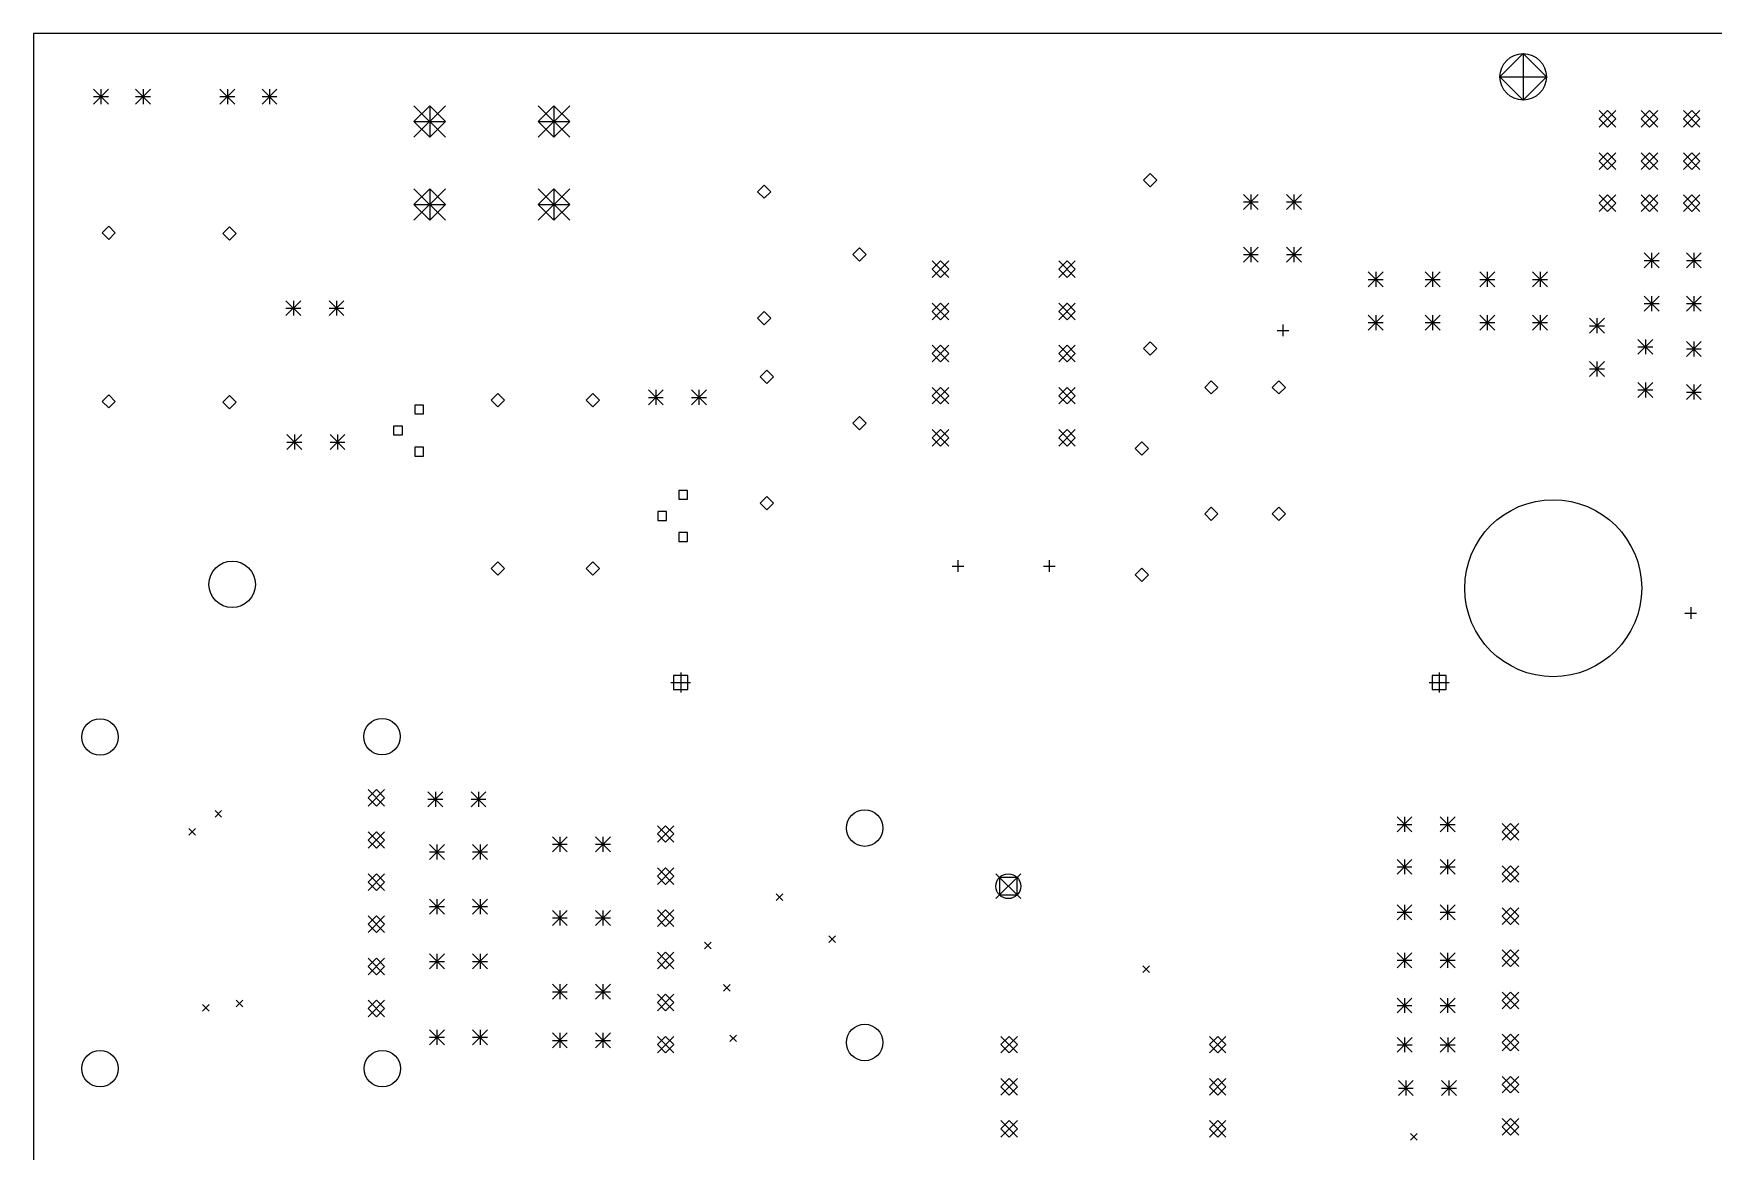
# Model space of a CAD drawing. Extents: x 10 to 419, y -288 to -23.
# Drawn here: x 12.6 to 113.8, y -90.4 to -23 of the extents above; entities that cross this region are included whole.
import ezdxf

# ---------------------------------------------------------------- set-up
doc = ezdxf.new("R2010")
doc.units = 0
doc.layers.add('BLACK', color=7, linetype='CONTINUOUS')

msp = doc.modelspace()

# ---------------------------------------------------------------- linework, layer by layer
at = {"layer": 'BLACK', "linetype": 'CONTINUOUS'}
for p, q in [((418.973, -23), (12.573, -23)), ((12.573, -23), (12.573, -216.5)), ((102.362, -24.2053), (100.962, -25.6053)), ((102.362, -24.2053), (102.362, -27.0053)), ((103.762, -25.6053), (102.362, -24.2053)), ((100.962, -25.6053), (103.762, -25.6053)), ((100.962, -25.6053), (102.362, -27.0053)), ((102.362, -27.0053), (103.762, -25.6053)), ((16.182, -26.3491), (17.082, -27.2491)), ((17.082, -26.3491), (16.182, -27.2491)), ((16.182, -26.7991), (17.082, -26.7991)), ((16.632, -26.3491), (16.632, -27.2491)), ((18.722, -26.3491), (19.622, -27.2491)), ((19.622, -26.3491), (18.722, -27.2491)), ((18.722, -26.7991), (19.622, -26.7991)), ((19.172, -26.3491), (19.172, -27.2491)), ((23.802, -26.3491), (24.702, -27.2491)), ((24.702, -26.3491), (23.802, -27.2491)), ((23.802, -26.7991), (24.702, -26.7991)), ((24.252, -26.3491), (24.252, -27.2491)), ((26.342, -26.3491), (27.242, -27.2491)), ((27.242, -26.3491), (26.342, -27.2491)), ((26.342, -26.7991), (27.242, -26.7991)), ((26.792, -26.3491), (26.792, -27.2491)), ((35.502, -27.35), (37.402, -29.25)), ((37.402, -27.35), (35.502, -29.25)), ((36.452, -27.35), (35.502, -28.3)), ((35.502, -28.3), (37.402, -28.3)), ((35.502, -28.3), (36.452, -29.25)), ((36.452, -27.35), (36.452, -29.25)), ((37.402, -28.3), (36.452, -27.35)), ((36.452, -29.25), (37.402, -28.3)), ((42.992, -27.35), (44.892, -29.25)), ((44.892, -27.35), (42.992, -29.25)), ((43.942, -27.35), (42.992, -28.3)), ((42.992, -28.3), (44.892, -28.3)), ((42.992, -28.3), (43.942, -29.25)), ((43.942, -27.35), (43.942, -29.25)), ((44.892, -28.3), (43.942, -27.35)), ((43.942, -29.25), (44.892, -28.3)), ((106.942, -27.6453), (107.942, -28.6453)), ((107.942, -27.6453), (106.942, -28.6453)), ((107.442, -27.6453), (106.942, -28.1453)), ((106.942, -28.1453), (107.442, -28.6453)), ((107.942, -28.1453), (107.442, -27.6453)), ((107.442, -28.6453), (107.942, -28.1453)), ((109.482, -27.6453), (110.482, -28.6453)), ((110.482, -27.6453), (109.482, -28.6453)), ((109.982, -27.6453), (109.482, -28.1453)), ((109.482, -28.1453), (109.982, -28.6453)), ((110.482, -28.1453), (109.982, -27.6453)), ((109.982, -28.6453), (110.482, -28.1453)), ((112.022, -27.6453), (113.022, -28.6453)), ((113.022, -27.6453), (112.022, -28.6453)), ((112.522, -27.6453), (112.022, -28.1453)), ((112.022, -28.1453), (112.522, -28.6453)), ((113.022, -28.1453), (112.522, -27.6453)), ((112.522, -28.6453), (113.022, -28.1453)), ((106.942, -30.1853), (107.942, -31.1853)), ((107.942, -30.1853), (106.942, -31.1853)), ((107.442, -30.1853), (106.942, -30.6853)), ((107.942, -30.6853), (107.442, -30.1853)), ((109.482, -30.1853), (110.482, -31.1853)), ((110.482, -30.1853), (109.482, -31.1853)), ((109.982, -30.1853), (109.482, -30.6853)), ((110.482, -30.6853), (109.982, -30.1853)), ((112.022, -30.1853), (113.022, -31.1853)), ((113.022, -30.1853), (112.022, -31.1853)), ((112.522, -30.1853), (112.022, -30.6853)), ((113.022, -30.6853), (112.522, -30.1853)), ((106.942, -30.6853), (107.442, -31.1853)), ((107.442, -31.1853), (107.942, -30.6853)), ((109.482, -30.6853), (109.982, -31.1853)), ((109.982, -31.1853), (110.482, -30.6853)), ((112.022, -30.6853), (112.522, -31.1853)), ((112.522, -31.1853), (113.022, -30.6853)), ((35.502, -32.35), (37.402, -34.25)), ((37.402, -32.35), (35.502, -34.25)), ((36.452, -32.35), (35.502, -33.3)), ((36.452, -32.35), (36.452, -34.25)), ((37.402, -33.3), (36.452, -32.35)), ((42.992, -32.35), (44.892, -34.25)), ((44.892, -32.35), (42.992, -34.25)), ((43.942, -32.35), (42.992, -33.3)), ((43.942, -32.35), (43.942, -34.25)), ((44.892, -33.3), (43.942, -32.35)), ((56.61, -32.13), (56.21, -32.53)), ((57.01, -32.53), (56.61, -32.13)), ((79.88, -31.43), (79.48, -31.83)), ((79.48, -31.83), (79.88, -32.23)), ((80.28, -31.83), (79.88, -31.43)), ((79.88, -32.23), (80.28, -31.83)), ((35.502, -33.3), (37.402, -33.3)), ((35.502, -33.3), (36.452, -34.25)), ((36.452, -34.25), (37.402, -33.3)), ((42.992, -33.3), (44.892, -33.3)), ((42.992, -33.3), (43.942, -34.25)), ((43.942, -34.25), (44.892, -33.3)), ((56.21, -32.53), (56.61, -32.93)), ((56.61, -32.93), (57.01, -32.53)), ((85.499, -32.6991), (86.399, -33.5991)), ((86.399, -32.6991), (85.499, -33.5991)), ((85.499, -33.1491), (86.399, -33.1491)), ((85.949, -32.6991), (85.949, -33.5991)), ((88.099, -32.6991), (88.999, -33.5991)), ((88.999, -32.6991), (88.099, -33.5991)), ((88.099, -33.1491), (88.999, -33.1491)), ((88.549, -32.6991), (88.549, -33.5991)), ((106.942, -32.7253), (107.942, -33.7253)), ((107.942, -32.7253), (106.942, -33.7253)), ((107.442, -32.7253), (106.942, -33.2253)), ((106.942, -33.2253), (107.442, -33.7253)), ((107.942, -33.2253), (107.442, -32.7253)), ((107.442, -33.7253), (107.942, -33.2253)), ((109.482, -32.7253), (110.482, -33.7253)), ((110.482, -32.7253), (109.482, -33.7253)), ((109.982, -32.7253), (109.482, -33.2253)), ((109.482, -33.2253), (109.982, -33.7253)), ((110.482, -33.2253), (109.982, -32.7253)), ((109.982, -33.7253), (110.482, -33.2253)), ((112.022, -32.7253), (113.022, -33.7253)), ((113.022, -32.7253), (112.022, -33.7253)), ((112.522, -32.7253), (112.022, -33.2253)), ((112.022, -33.2253), (112.522, -33.7253)), ((113.022, -33.2253), (112.522, -32.7253)), ((112.522, -33.7253), (113.022, -33.2253)), ((17.1, -34.61), (16.7, -35.01)), ((16.7, -35.01), (17.1, -35.41)), ((17.5, -35.01), (17.1, -34.61)), ((17.1, -35.41), (17.5, -35.01)), ((24.384, -34.6541), (23.984, -35.0541)), ((23.984, -35.0541), (24.384, -35.4541)), ((24.784, -35.0541), (24.384, -34.6541)), ((24.384, -35.4541), (24.784, -35.0541)), ((62.357, -35.9241), (61.957, -36.3241)), ((61.957, -36.3241), (62.357, -36.7241)), ((62.757, -36.3241), (62.357, -35.9241)), ((62.357, -36.7241), (62.757, -36.3241)), ((85.499, -35.8741), (86.399, -36.7741)), ((86.399, -35.8741), (85.499, -36.7741)), ((85.499, -36.3241), (86.399, -36.3241)), ((85.949, -35.8741), (85.949, -36.7741)), ((88.099, -35.8741), (88.999, -36.7741)), ((88.999, -35.8741), (88.099, -36.7741)), ((88.099, -36.3241), (88.999, -36.3241)), ((88.549, -35.8741), (88.549, -36.7741)), ((109.659, -36.2251), (110.559, -37.1251)), ((110.559, -36.2251), (109.659, -37.1251)), ((110.109, -36.2251), (110.109, -37.1251)), ((112.199, -36.2251), (113.099, -37.1251)), ((113.099, -36.2251), (112.199, -37.1251)), ((112.649, -36.2251), (112.649, -37.1251)), ((66.7475, -36.7081), (67.7475, -37.7081)), ((67.7475, -36.7081), (66.7475, -37.7081)), ((67.2475, -36.7081), (66.7475, -37.2081)), ((66.7475, -37.2081), (67.2475, -37.7081)), ((67.7475, -37.2081), (67.2475, -36.7081)), ((67.2475, -37.7081), (67.7475, -37.2081)), ((74.3675, -36.7081), (75.3675, -37.7081)), ((75.3675, -36.7081), (74.3675, -37.7081)), ((74.8675, -36.7081), (74.3675, -37.2081)), ((74.3675, -37.2081), (74.8675, -37.7081)), ((75.3675, -37.2081), (74.8675, -36.7081)), ((74.8675, -37.7081), (75.3675, -37.2081)), ((93.022, -37.3681), (93.922, -38.2681)), ((93.922, -37.3681), (93.022, -38.2681)), ((93.472, -37.3681), (93.472, -38.2681)), ((96.451, -37.3681), (97.351, -38.2681)), ((97.351, -37.3681), (96.451, -38.2681)), ((96.901, -37.3681), (96.901, -38.2681)), ((99.753, -37.3681), (100.653, -38.2681)), ((100.653, -37.3681), (99.753, -38.2681)), ((100.203, -37.3681), (100.203, -38.2681)), ((102.928, -37.3681), (103.828, -38.2681)), ((103.828, -37.3681), (102.928, -38.2681)), ((103.378, -37.3681), (103.378, -38.2681)), ((109.659, -36.6751), (110.559, -36.6751)), ((112.199, -36.6751), (113.099, -36.6751)), ((93.022, -37.8181), (93.922, -37.8181)), ((96.451, -37.8181), (97.351, -37.8181)), ((99.753, -37.8181), (100.653, -37.8181)), ((102.928, -37.8181), (103.828, -37.8181)), ((27.78, -39.1), (28.68, -40)), ((28.68, -39.1), (27.78, -40)), ((28.23, -39.1), (28.23, -40)), ((30.38, -39.1), (31.28, -40)), ((31.28, -39.1), (30.38, -40)), ((30.83, -39.1), (30.83, -40)), ((66.7475, -39.2481), (67.7475, -40.2481)), ((67.7475, -39.2481), (66.7475, -40.2481)), ((67.2475, -39.2481), (66.7475, -39.7481)), ((67.7475, -39.7481), (67.2475, -39.2481)), ((74.3675, -39.2481), (75.3675, -40.2481)), ((75.3675, -39.2481), (74.3675, -40.2481)), ((74.8675, -39.2481), (74.3675, -39.7481)), ((75.3675, -39.7481), (74.8675, -39.2481)), ((109.659, -38.8251), (110.559, -39.7251)), ((110.559, -38.8251), (109.659, -39.7251)), ((109.659, -39.2751), (110.559, -39.2751)), ((110.109, -38.8251), (110.109, -39.7251)), ((112.199, -38.8251), (113.099, -39.7251)), ((113.099, -38.8251), (112.199, -39.7251)), ((112.199, -39.2751), (113.099, -39.2751)), ((112.649, -38.8251), (112.649, -39.7251)), ((27.78, -39.55), (28.68, -39.55)), ((30.38, -39.55), (31.28, -39.55)), ((56.61, -39.75), (56.21, -40.15)), ((56.21, -40.15), (56.61, -40.55)), ((57.01, -40.15), (56.61, -39.75)), ((56.61, -40.55), (57.01, -40.15)), ((66.7475, -39.7481), (67.2475, -40.2481)), ((67.2475, -40.2481), (67.7475, -39.7481)), ((74.3675, -39.7481), (74.8675, -40.2481)), ((74.8675, -40.2481), (75.3675, -39.7481)), ((93.022, -39.9681), (93.922, -40.8681)), ((93.922, -39.9681), (93.022, -40.8681)), ((93.022, -40.4181), (93.922, -40.4181)), ((93.472, -39.9681), (93.472, -40.8681)), ((96.451, -39.9681), (97.351, -40.8681)), ((97.351, -39.9681), (96.451, -40.8681)), ((96.451, -40.4181), (97.351, -40.4181)), ((96.901, -39.9681), (96.901, -40.8681)), ((99.753, -39.9681), (100.653, -40.8681)), ((100.653, -39.9681), (99.753, -40.8681)), ((99.753, -40.4181), (100.653, -40.4181)), ((100.203, -39.9681), (100.203, -40.8681)), ((102.928, -39.9681), (103.828, -40.8681)), ((103.828, -39.9681), (102.928, -40.8681)), ((102.928, -40.4181), (103.828, -40.4181)), ((103.378, -39.9681), (103.378, -40.8681)), ((106.357, -40.1621), (107.257, -41.0621)), ((107.257, -40.1621), (106.357, -41.0621)), ((106.807, -40.1621), (106.807, -41.0621)), ((87.534, -40.894), (88.234, -40.894)), ((87.884, -40.544), (87.884, -41.244)), ((106.357, -40.6121), (107.257, -40.6121)), ((109.278, -41.4321), (110.178, -42.3321)), ((110.178, -41.4321), (109.278, -42.3321)), ((109.728, -41.4321), (109.728, -42.3321)), ((66.7475, -41.7881), (67.7475, -42.7881)), ((67.7475, -41.7881), (66.7475, -42.7881)), ((67.2475, -41.7881), (66.7475, -42.2881)), ((66.7475, -42.2881), (67.2475, -42.7881)), ((67.7475, -42.2881), (67.2475, -41.7881)), ((67.2475, -42.7881), (67.7475, -42.2881)), ((74.3675, -41.7881), (75.3675, -42.7881)), ((75.3675, -41.7881), (74.3675, -42.7881)), ((74.8675, -41.7881), (74.3675, -42.2881)), ((74.3675, -42.2881), (74.8675, -42.7881)), ((75.3675, -42.2881), (74.8675, -41.7881)), ((74.8675, -42.7881), (75.3675, -42.2881)), ((79.88, -41.59), (79.48, -41.99)), ((79.48, -41.99), (79.88, -42.39)), ((80.28, -41.99), (79.88, -41.59)), ((79.88, -42.39), (80.28, -41.99)), ((109.278, -41.8821), (110.178, -41.8821)), ((112.199, -41.5591), (113.099, -42.4591)), ((113.099, -41.5591), (112.199, -42.4591)), ((112.199, -42.0091), (113.099, -42.0091)), ((112.649, -41.5591), (112.649, -42.4591)), ((56.769, -43.2901), (56.369, -43.6901)), ((57.169, -43.6901), (56.769, -43.2901)), ((106.357, -42.7621), (107.257, -43.6621)), ((107.257, -42.7621), (106.357, -43.6621)), ((106.357, -43.2121), (107.257, -43.2121)), ((106.807, -42.7621), (106.807, -43.6621)), ((49.63, -44.48), (50.53, -45.38)), ((50.53, -44.48), (49.63, -45.38)), ((50.08, -44.48), (50.08, -45.38)), ((52.23, -44.48), (53.13, -45.38)), ((53.13, -44.48), (52.23, -45.38)), ((52.68, -44.48), (52.68, -45.38)), ((56.369, -43.6901), (56.769, -44.0901)), ((56.769, -44.0901), (57.169, -43.6901)), ((66.7475, -44.3281), (67.7475, -45.3281)), ((67.7475, -44.3281), (66.7475, -45.3281)), ((67.2475, -44.3281), (66.7475, -44.8281)), ((67.7475, -44.8281), (67.2475, -44.3281)), ((74.3675, -44.3281), (75.3675, -45.3281)), ((75.3675, -44.3281), (74.3675, -45.3281)), ((74.8675, -44.3281), (74.3675, -44.8281)), ((75.3675, -44.8281), (74.8675, -44.3281)), ((83.566, -43.9251), (83.166, -44.3251)), ((83.166, -44.3251), (83.566, -44.7251)), ((83.966, -44.3251), (83.566, -43.9251)), ((83.566, -44.7251), (83.966, -44.3251)), ((87.63, -43.9251), (87.23, -44.3251)), ((87.23, -44.3251), (87.63, -44.7251)), ((88.03, -44.3251), (87.63, -43.9251)), ((87.63, -44.7251), (88.03, -44.3251)), ((109.278, -44.0321), (110.178, -44.9321)), ((110.178, -44.0321), (109.278, -44.9321)), ((109.278, -44.4821), (110.178, -44.4821)), ((109.728, -44.0321), (109.728, -44.9321)), ((112.199, -44.1591), (113.099, -45.0591)), ((113.099, -44.1591), (112.199, -45.0591)), ((112.649, -44.1591), (112.649, -45.0591)), ((17.1, -44.77), (16.7, -45.17)), ((16.7, -45.17), (17.1, -45.57)), ((17.5, -45.17), (17.1, -44.77)), ((17.1, -45.57), (17.5, -45.17)), ((24.384, -44.8141), (23.984, -45.2141)), ((23.984, -45.2141), (24.384, -45.6141)), ((24.784, -45.2141), (24.384, -44.8141)), ((24.384, -45.6141), (24.784, -45.2141)), ((36.0752, -45.3948), (35.5448, -45.3948)), ((35.5448, -45.3948), (35.5448, -45.9252)), ((36.0752, -45.9252), (36.0752, -45.3948)), ((40.55, -44.69), (40.15, -45.09)), ((40.15, -45.09), (40.55, -45.49)), ((40.95, -45.09), (40.55, -44.69)), ((40.55, -45.49), (40.95, -45.09)), ((46.29, -44.69), (45.89, -45.09)), ((45.89, -45.09), (46.29, -45.49)), ((46.69, -45.09), (46.29, -44.69)), ((46.29, -45.49), (46.69, -45.09)), ((49.63, -44.93), (50.53, -44.93)), ((52.23, -44.93), (53.13, -44.93)), ((66.7475, -44.8281), (67.2475, -45.3281)), ((67.2475, -45.3281), (67.7475, -44.8281)), ((74.3675, -44.8281), (74.8675, -45.3281)), ((74.8675, -45.3281), (75.3675, -44.8281)), ((112.199, -44.6091), (113.099, -44.6091)), ((35.5448, -45.9252), (36.0752, -45.9252)), ((62.357, -46.0841), (61.957, -46.4841)), ((61.957, -46.4841), (62.357, -46.8841)), ((62.757, -46.4841), (62.357, -46.0841)), ((62.357, -46.8841), (62.757, -46.4841)), ((27.841, -47.1771), (28.741, -48.0771)), ((28.741, -47.1771), (27.841, -48.0771)), ((28.291, -47.1771), (28.291, -48.0771)), ((30.441, -47.1771), (31.341, -48.0771)), ((31.341, -47.1771), (30.441, -48.0771)), ((30.891, -47.1771), (30.891, -48.0771)), ((34.8052, -46.6648), (34.2748, -46.6648)), ((34.2748, -46.6648), (34.2748, -47.1952)), ((34.2748, -47.1952), (34.8052, -47.1952)), ((34.8052, -47.1952), (34.8052, -46.6648)), ((66.7475, -46.8681), (67.7475, -47.8681)), ((67.7475, -46.8681), (66.7475, -47.8681)), ((67.2475, -46.8681), (66.7475, -47.3681)), ((66.7475, -47.3681), (67.2475, -47.8681)), ((67.7475, -47.3681), (67.2475, -46.8681)), ((67.2475, -47.8681), (67.7475, -47.3681)), ((74.3675, -46.8681), (75.3675, -47.8681)), ((75.3675, -46.8681), (74.3675, -47.8681)), ((74.8675, -46.8681), (74.3675, -47.3681)), ((74.3675, -47.3681), (74.8675, -47.8681)), ((75.3675, -47.3681), (74.8675, -46.8681)), ((74.8675, -47.8681), (75.3675, -47.3681)), ((27.841, -47.6271), (28.741, -47.6271)), ((30.441, -47.6271), (31.341, -47.6271)), ((36.0752, -47.9348), (35.5448, -47.9348)), ((35.5448, -47.9348), (35.5448, -48.4652)), ((35.5448, -48.4652), (36.0752, -48.4652)), ((36.0752, -48.4652), (36.0752, -47.9348)), ((79.375, -47.606), (78.975, -48.006)), ((78.975, -48.006), (79.375, -48.406)), ((79.775, -48.006), (79.375, -47.606)), ((79.375, -48.406), (79.775, -48.006)), ((51.9952, -50.5448), (51.4648, -50.5448)), ((51.4648, -50.5448), (51.4648, -51.0752)), ((51.9952, -51.0752), (51.9952, -50.5448)), ((51.4648, -51.0752), (51.9952, -51.0752)), ((56.769, -50.9101), (56.369, -51.3101)), ((56.369, -51.3101), (56.769, -51.7101)), ((57.169, -51.3101), (56.769, -50.9101)), ((56.769, -51.7101), (57.169, -51.3101)), ((83.566, -51.5451), (83.166, -51.9451)), ((83.966, -51.9451), (83.566, -51.5451)), ((87.63, -51.5451), (87.23, -51.9451)), ((88.03, -51.9451), (87.63, -51.5451)), ((50.7252, -51.8148), (50.1948, -51.8148)), ((50.1948, -51.8148), (50.1948, -52.3452)), ((50.1948, -52.3452), (50.7252, -52.3452)), ((50.7252, -52.3452), (50.7252, -51.8148)), ((83.166, -51.9451), (83.566, -52.3451)), ((83.566, -52.3451), (83.966, -51.9451)), ((87.23, -51.9451), (87.63, -52.3451)), ((87.63, -52.3451), (88.03, -51.9451)), ((51.9952, -53.0848), (51.4648, -53.0848)), ((51.4648, -53.0848), (51.4648, -53.6152)), ((51.4648, -53.6152), (51.9952, -53.6152)), ((51.9952, -53.6152), (51.9952, -53.0848)), ((40.55, -54.85), (40.15, -55.25)), ((40.15, -55.25), (40.55, -55.65)), ((40.95, -55.25), (40.55, -54.85)), ((40.55, -55.65), (40.95, -55.25)), ((46.29, -54.85), (45.89, -55.25)), ((45.89, -55.25), (46.29, -55.65)), ((46.69, -55.25), (46.29, -54.85)), ((46.29, -55.65), (46.69, -55.25)), ((67.94, -55.1), (68.64, -55.1)), ((68.29, -54.75), (68.29, -55.45)), ((73.45, -55.1), (74.15, -55.1)), ((73.8, -54.75), (73.8, -55.45)), ((79.375, -55.226), (78.975, -55.626)), ((78.975, -55.626), (79.375, -56.026)), ((79.775, -55.626), (79.375, -55.226)), ((79.375, -56.026), (79.775, -55.626)), ((112.46, -57.58), (112.46, -58.28)), ((112.11, -57.93), (112.81, -57.93)), ((52.0043, -61.6957), (51.1557, -61.6957)), ((51.1557, -61.6957), (51.1557, -62.5443)), ((51.58, -61.52), (51.58, -62.72)), ((52.0043, -62.5443), (52.0043, -61.6957)), ((97.7243, -61.6957), (96.8757, -61.6957)), ((96.8757, -61.6957), (96.8757, -62.5443)), ((97.3, -61.52), (97.3, -62.72)), ((97.7243, -62.5443), (97.7243, -61.6957)), ((50.98, -62.12), (52.18, -62.12)), ((51.1557, -62.5443), (52.0043, -62.5443)), ((96.7, -62.12), (97.9, -62.12)), ((96.8757, -62.5443), (97.7243, -62.5443)), ((32.7344, -68.5723), (33.7344, -69.5723)), ((33.7344, -68.5723), (32.7344, -69.5723)), ((33.2344, -68.5723), (32.7344, -69.0723)), ((33.7344, -69.0723), (33.2344, -68.5723)), ((36.3404, -68.7035), (37.2404, -69.6035)), ((37.2404, -68.7035), (36.3404, -69.6035)), ((36.7904, -68.7035), (36.7904, -69.6035)), ((38.9404, -68.7035), (39.8404, -69.6035)), ((39.8404, -68.7035), (38.9404, -69.6035)), ((39.3904, -68.7035), (39.3904, -69.6035)), ((23.5094, -69.8425), (23.9094, -70.2425)), ((23.9094, -69.8425), (23.5094, -70.2425)), ((32.7344, -69.0723), (33.2344, -69.5723)), ((33.2344, -69.5723), (33.7344, -69.0723)), ((36.3404, -69.1535), (37.2404, -69.1535)), ((38.9404, -69.1535), (39.8404, -69.1535)), ((50.173, -70.7491), (51.173, -71.7491)), ((51.173, -70.7491), (50.173, -71.7491)), ((50.673, -70.7491), (50.173, -71.2491)), ((51.173, -71.2491), (50.673, -70.7491)), ((94.76, -70.22), (95.66, -71.12)), ((95.66, -70.22), (94.76, -71.12)), ((94.76, -70.67), (95.66, -70.67)), ((95.21, -70.22), (95.21, -71.12)), ((97.36, -70.22), (98.26, -71.12)), ((98.26, -70.22), (97.36, -71.12)), ((97.36, -70.67), (98.26, -70.67)), ((97.81, -70.22), (97.81, -71.12)), ((101.1, -70.62), (102.1, -71.62)), ((102.1, -70.62), (101.1, -71.62)), ((101.6, -70.62), (101.1, -71.12)), ((102.1, -71.12), (101.6, -70.62)), ((21.9288, -70.9151), (22.3288, -71.3151)), ((22.3288, -70.9151), (21.9288, -71.3151)), ((32.7344, -71.1123), (33.7344, -72.1123)), ((33.7344, -71.1123), (32.7344, -72.1123)), ((33.2344, -71.1123), (32.7344, -71.6123)), ((32.7344, -71.6123), (33.2344, -72.1123)), ((33.7344, -71.6123), (33.2344, -71.1123)), ((33.2344, -72.1123), (33.7344, -71.6123)), ((36.4374, -71.8785), (37.3374, -72.7785)), ((37.3374, -71.8785), (36.4374, -72.7785)), ((36.8874, -71.8785), (36.8874, -72.7785)), ((39.0374, -71.8785), (39.9374, -72.7785)), ((39.9374, -71.8785), (39.0374, -72.7785)), ((39.4874, -71.8785), (39.4874, -72.7785)), ((43.843, -71.4181), (44.743, -72.3181)), ((44.743, -71.4181), (43.843, -72.3181)), ((43.843, -71.8681), (44.743, -71.8681)), ((44.293, -71.4181), (44.293, -72.3181)), ((46.443, -71.4181), (47.343, -72.3181)), ((47.343, -71.4181), (46.443, -72.3181)), ((46.443, -71.8681), (47.343, -71.8681)), ((46.893, -71.4181), (46.893, -72.3181)), ((50.173, -71.2491), (50.673, -71.7491)), ((50.673, -71.7491), (51.173, -71.2491)), ((101.1, -71.12), (101.6, -71.62)), ((101.6, -71.62), (102.1, -71.12)), ((36.4374, -72.3285), (37.3374, -72.3285)), ((39.0374, -72.3285), (39.9374, -72.3285)), ((94.76, -72.78), (95.66, -73.68)), ((95.66, -72.78), (94.76, -73.68)), ((95.21, -72.78), (95.21, -73.68)), ((97.36, -72.78), (98.26, -73.68)), ((98.26, -72.78), (97.36, -73.68)), ((97.81, -72.78), (97.81, -73.68)), ((32.7344, -73.6523), (33.7344, -74.6523)), ((33.7344, -73.6523), (32.7344, -74.6523)), ((33.2344, -73.6523), (32.7344, -74.1523)), ((33.7344, -74.1523), (33.2344, -73.6523)), ((50.173, -73.2891), (51.173, -74.2891)), ((51.173, -73.2891), (50.173, -74.2891)), ((50.673, -73.2891), (50.173, -73.7891)), ((50.173, -73.7891), (50.673, -74.2891)), ((51.173, -73.7891), (50.673, -73.2891)), ((50.673, -74.2891), (51.173, -73.7891)), ((70.5732, -73.6466), (72.0732, -75.1466)), ((72.0732, -73.6466), (70.5732, -75.1466)), ((71.8535, -73.8663), (70.7929, -73.8663)), ((70.7929, -73.8663), (70.7929, -74.9269)), ((71.8535, -74.9269), (71.8535, -73.8663)), ((94.76, -73.23), (95.66, -73.23)), ((97.36, -73.23), (98.26, -73.23)), ((101.1, -73.16), (102.1, -74.16)), ((102.1, -73.16), (101.1, -74.16)), ((101.6, -73.16), (101.1, -73.66)), ((101.1, -73.66), (101.6, -74.16)), ((102.1, -73.66), (101.6, -73.16)), ((101.6, -74.16), (102.1, -73.66)), ((32.7344, -74.1523), (33.2344, -74.6523)), ((33.2344, -74.6523), (33.7344, -74.1523)), ((57.331, -74.8591), (57.731, -75.2591)), ((57.731, -74.8591), (57.331, -75.2591)), ((70.7929, -74.9269), (71.8535, -74.9269)), ((36.4374, -75.1805), (37.3374, -76.0805)), ((37.3374, -75.1805), (36.4374, -76.0805)), ((36.4374, -75.6305), (37.3374, -75.6305)), ((36.8874, -75.1805), (36.8874, -76.0805)), ((39.0374, -75.1805), (39.9374, -76.0805)), ((39.9374, -75.1805), (39.0374, -76.0805)), ((39.0374, -75.6305), (39.9374, -75.6305)), ((39.4874, -75.1805), (39.4874, -76.0805)), ((43.843, -75.8631), (44.743, -76.7631)), ((44.743, -75.8631), (43.843, -76.7631)), ((44.293, -75.8631), (44.293, -76.7631)), ((46.443, -75.8631), (47.343, -76.7631)), ((47.343, -75.8631), (46.443, -76.7631)), ((46.893, -75.8631), (46.893, -76.7631)), ((50.173, -75.8291), (51.173, -76.8291)), ((51.173, -75.8291), (50.173, -76.8291)), ((50.673, -75.8291), (50.173, -76.3291)), ((51.173, -76.3291), (50.673, -75.8291)), ((94.76, -75.52), (95.66, -76.42)), ((95.66, -75.52), (94.76, -76.42)), ((95.21, -75.52), (95.21, -76.42)), ((97.36, -75.52), (98.26, -76.42)), ((98.26, -75.52), (97.36, -76.42)), ((97.81, -75.52), (97.81, -76.42)), ((101.1, -75.7), (102.1, -76.7)), ((102.1, -75.7), (101.1, -76.7)), ((101.6, -75.7), (101.1, -76.2)), ((102.1, -76.2), (101.6, -75.7)), ((32.7344, -76.1923), (33.7344, -77.1923)), ((33.7344, -76.1923), (32.7344, -77.1923)), ((33.2344, -76.1923), (32.7344, -76.6923)), ((32.7344, -76.6923), (33.2344, -77.1923)), ((33.7344, -76.6923), (33.2344, -76.1923)), ((33.2344, -77.1923), (33.7344, -76.6923)), ((43.843, -76.3131), (44.743, -76.3131)), ((46.443, -76.3131), (47.343, -76.3131)), ((50.173, -76.3291), (50.673, -76.8291)), ((50.673, -76.8291), (51.173, -76.3291)), ((94.76, -75.97), (95.66, -75.97)), ((97.36, -75.97), (98.26, -75.97)), ((101.1, -76.2), (101.6, -76.7)), ((101.6, -76.7), (102.1, -76.2)), ((53.013, -77.7801), (53.413, -78.1801)), ((53.413, -77.7801), (53.013, -78.1801)), ((60.506, -77.3991), (60.906, -77.7991)), ((60.906, -77.3991), (60.506, -77.7991)), ((32.7344, -78.7323), (33.7344, -79.7323)), ((33.7344, -78.7323), (32.7344, -79.7323)), ((33.2344, -78.7323), (32.7344, -79.2323)), ((33.7344, -79.2323), (33.2344, -78.7323)), ((36.4374, -78.4825), (37.3374, -79.3825)), ((37.3374, -78.4825), (36.4374, -79.3825)), ((36.4374, -78.9325), (37.3374, -78.9325)), ((36.8874, -78.4825), (36.8874, -79.3825)), ((39.0374, -78.4825), (39.9374, -79.3825)), ((39.9374, -78.4825), (39.0374, -79.3825)), ((39.0374, -78.9325), (39.9374, -78.9325)), ((39.4874, -78.4825), (39.4874, -79.3825)), ((50.173, -78.3691), (51.173, -79.3691)), ((51.173, -78.3691), (50.173, -79.3691)), ((50.673, -78.3691), (50.173, -78.8691)), ((50.173, -78.8691), (50.673, -79.3691)), ((51.173, -78.8691), (50.673, -78.3691)), ((50.673, -79.3691), (51.173, -78.8691)), ((94.76, -78.41), (95.66, -79.31)), ((95.66, -78.41), (94.76, -79.31)), ((94.76, -78.86), (95.66, -78.86)), ((95.21, -78.41), (95.21, -79.31)), ((97.36, -78.41), (98.26, -79.31)), ((98.26, -78.41), (97.36, -79.31)), ((97.36, -78.86), (98.26, -78.86)), ((97.81, -78.41), (97.81, -79.31)), ((101.1, -78.24), (102.1, -79.24)), ((102.1, -78.24), (101.1, -79.24)), ((101.6, -78.24), (101.1, -78.74)), ((101.1, -78.74), (101.6, -79.24)), ((102.1, -78.74), (101.6, -78.24)), ((101.6, -79.24), (102.1, -78.74)), ((32.7344, -79.2323), (33.2344, -79.7323)), ((33.2344, -79.7323), (33.7344, -79.2323)), ((79.43, -79.19), (79.83, -79.59)), ((79.83, -79.19), (79.43, -79.59)), ((43.843, -80.3081), (44.743, -81.2081)), ((44.743, -80.3081), (43.843, -81.2081)), ((43.843, -80.7581), (44.743, -80.7581)), ((44.293, -80.3081), (44.293, -81.2081)), ((46.443, -80.3081), (47.343, -81.2081)), ((47.343, -80.3081), (46.443, -81.2081)), ((46.443, -80.7581), (47.343, -80.7581)), ((46.893, -80.3081), (46.893, -81.2081)), ((50.173, -80.9091), (51.173, -81.9091)), ((51.173, -80.9091), (50.173, -81.9091)), ((50.673, -80.9091), (50.173, -81.4091)), ((51.173, -81.4091), (50.673, -80.9091)), ((54.156, -80.3201), (54.556, -80.7201)), ((54.556, -80.3201), (54.156, -80.7201)), ((101.1, -80.78), (102.1, -81.78)), ((102.1, -80.78), (101.1, -81.78)), ((101.6, -80.78), (101.1, -81.28)), ((102.1, -81.28), (101.6, -80.78)), ((22.7474, -81.5265), (23.1474, -81.9265)), ((23.1474, -81.5265), (22.7474, -81.9265)), ((24.7794, -81.2725), (25.1794, -81.6725)), ((25.1794, -81.2725), (24.7794, -81.6725)), ((32.7344, -81.2723), (33.7344, -82.2723)), ((33.7344, -81.2723), (32.7344, -82.2723)), ((33.2344, -81.2723), (32.7344, -81.7723)), ((32.7344, -81.7723), (33.2344, -82.2723)), ((33.7344, -81.7723), (33.2344, -81.2723)), ((33.2344, -82.2723), (33.7344, -81.7723)), ((50.173, -81.4091), (50.673, -81.9091)), ((50.673, -81.9091), (51.173, -81.4091)), ((94.76, -81.14), (95.66, -82.04)), ((95.66, -81.14), (94.76, -82.04)), ((94.76, -81.59), (95.66, -81.59)), ((95.21, -81.14), (95.21, -82.04)), ((97.36, -81.14), (98.26, -82.04)), ((98.26, -81.14), (97.36, -82.04)), ((97.36, -81.59), (98.26, -81.59)), ((97.81, -81.14), (97.81, -82.04)), ((101.1, -81.28), (101.6, -81.78)), ((101.6, -81.78), (102.1, -81.28)), ((36.4374, -83.0545), (37.3374, -83.9545)), ((37.3374, -83.0545), (36.4374, -83.9545)), ((36.4374, -83.5045), (37.3374, -83.5045)), ((36.8874, -83.0545), (36.8874, -83.9545)), ((39.0374, -83.0545), (39.9374, -83.9545)), ((39.9374, -83.0545), (39.0374, -83.9545)), ((39.0374, -83.5045), (39.9374, -83.5045)), ((39.4874, -83.0545), (39.4874, -83.9545)), ((43.843, -83.2451), (44.743, -84.1451)), ((44.743, -83.2451), (43.843, -84.1451)), ((43.843, -83.6951), (44.743, -83.6951)), ((44.293, -83.2451), (44.293, -84.1451)), ((46.443, -83.2451), (47.343, -84.1451)), ((47.343, -83.2451), (46.443, -84.1451)), ((46.443, -83.6951), (47.343, -83.6951)), ((46.893, -83.2451), (46.893, -84.1451)), ((50.173, -83.4491), (51.173, -84.4491)), ((51.173, -83.4491), (50.173, -84.4491)), ((50.673, -83.4491), (50.173, -83.9491)), ((50.173, -83.9491), (50.673, -84.4491)), ((51.173, -83.9491), (50.673, -83.4491)), ((50.673, -84.4491), (51.173, -83.9491)), ((54.537, -83.3681), (54.937, -83.7681)), ((54.937, -83.3681), (54.537, -83.7681)), ((70.874, -83.4491), (71.874, -84.4491)), ((71.874, -83.4491), (70.874, -84.4491)), ((71.374, -83.4491), (70.874, -83.9491)), ((70.874, -83.9491), (71.374, -84.4491)), ((71.874, -83.9491), (71.374, -83.4491)), ((71.374, -84.4491), (71.874, -83.9491)), ((83.449, -83.4491), (84.449, -84.4491)), ((84.449, -83.4491), (83.449, -84.4491)), ((83.949, -83.4491), (83.449, -83.9491)), ((83.449, -83.9491), (83.949, -84.4491)), ((84.449, -83.9491), (83.949, -83.4491)), ((83.949, -84.4491), (84.449, -83.9491)), ((94.77, -83.51), (95.67, -84.41)), ((95.67, -83.51), (94.77, -84.41)), ((94.77, -83.96), (95.67, -83.96)), ((95.22, -83.51), (95.22, -84.41)), ((97.37, -83.51), (98.27, -84.41)), ((98.27, -83.51), (97.37, -84.41)), ((97.37, -83.96), (98.27, -83.96)), ((97.82, -83.51), (97.82, -84.41)), ((101.1, -83.32), (102.1, -84.32)), ((102.1, -83.32), (101.1, -84.32)), ((101.6, -83.32), (101.1, -83.82)), ((101.1, -83.82), (101.6, -84.32)), ((102.1, -83.82), (101.6, -83.32)), ((101.6, -84.32), (102.1, -83.82)), ((70.874, -85.9891), (71.874, -86.9891)), ((71.874, -85.9891), (70.874, -86.9891)), ((71.374, -85.9891), (70.874, -86.4891)), ((71.874, -86.4891), (71.374, -85.9891)), ((83.449, -85.9891), (84.449, -86.9891)), ((84.449, -85.9891), (83.449, -86.9891)), ((83.949, -85.9891), (83.449, -86.4891)), ((84.449, -86.4891), (83.949, -85.9891)), ((101.1, -85.86), (102.1, -86.86)), ((102.1, -85.86), (101.1, -86.86)), ((101.6, -85.86), (101.1, -86.36)), ((102.1, -86.36), (101.6, -85.86)), ((70.874, -86.4891), (71.374, -86.9891)), ((71.374, -86.9891), (71.874, -86.4891)), ((83.449, -86.4891), (83.949, -86.9891)), ((83.949, -86.9891), (84.449, -86.4891)), ((94.84, -86.12), (95.74, -87.02)), ((95.74, -86.12), (94.84, -87.02)), ((94.84, -86.57), (95.74, -86.57)), ((95.29, -86.12), (95.29, -87.02)), ((97.44, -86.12), (98.34, -87.02)), ((98.34, -86.12), (97.44, -87.02)), ((97.44, -86.57), (98.34, -86.57)), ((97.89, -86.12), (97.89, -87.02)), ((101.1, -86.36), (101.6, -86.86)), ((101.6, -86.86), (102.1, -86.36)), ((70.874, -88.5291), (71.874, -89.5291)), ((71.874, -88.5291), (70.874, -89.5291)), ((71.374, -88.5291), (70.874, -89.0291)), ((70.874, -89.0291), (71.374, -89.5291)), ((71.874, -89.0291), (71.374, -88.5291)), ((71.374, -89.5291), (71.874, -89.0291)), ((83.449, -88.5291), (84.449, -89.5291)), ((84.449, -88.5291), (83.449, -89.5291)), ((83.949, -88.5291), (83.449, -89.0291)), ((83.449, -89.0291), (83.949, -89.5291)), ((84.449, -89.0291), (83.949, -88.5291)), ((83.949, -89.5291), (84.449, -89.0291)), ((101.1, -88.4), (102.1, -89.4)), ((102.1, -88.4), (101.1, -89.4)), ((101.6, -88.4), (101.1, -88.9)), ((101.1, -88.9), (101.6, -89.4)), ((102.1, -88.9), (101.6, -88.4)), ((101.6, -89.4), (102.1, -88.9)), ((95.58, -89.3), (95.98, -89.7)), ((95.98, -89.3), (95.58, -89.7))]:
    msp.add_line(p, q, dxfattribs=at)
at = {"layer": 'BLACK'}
for centre, radius in [((102.362, -25.6053), 1.4), ((104.173, -56.4327), 5.334), ((24.5439, -56.2), 1.4), ((16.5771, -65.405), 1.1), ((33.5788, -65.3796), 1.1), ((62.673, -70.8943), 1.1), ((71.3232, -74.3966), 0.75), ((62.673, -83.82), 1.1), ((16.5771, -85.3948), 1.1), ((33.5951, -85.3948), 1.1)]:
    msp.add_circle(centre, radius, dxfattribs=at)

doc.saveas('drawing.dxf')
